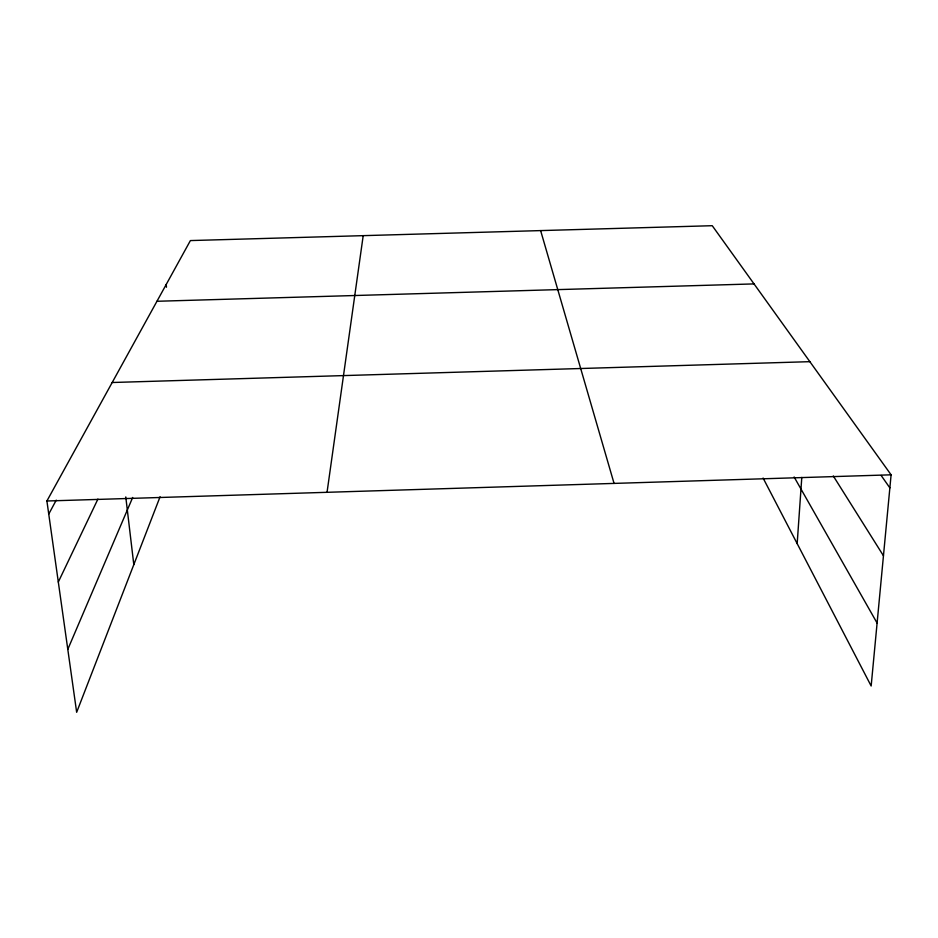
<?xml version="1.0" encoding="UTF-8"?>
<svg xmlns="http://www.w3.org/2000/svg" width="938" height="938" viewBox="0 0 938 938"><rect width="100%" height="100%" fill="white"/><g stroke="black" fill="none" stroke-linecap="round" stroke-linejoin="round"><path stroke-width="1.41" d="M797.171 543.63L801.791 477.419M160.093 496.73L76.658 712.294L46.9 500.998L190.402 240.574L712.247 225.706L891.1 474.816L871.156 685.995L763.086 478.028M327.045 492.309L363.205 235.649M67.794 649.366L132.68 497.48M58.308 582.029L97.915 499.075M48.741 514.083L56.245 500.142M112.197 382.505L809.857 361.669M46.9 500.998L891.1 474.816M156.951 301.274L754.035 283.909M881.145 475.46L889.869 487.889M833.296 475.965L883.455 555.777M794.123 476.961L877.1 623.078M540.628 230.596L614.062 483.41M125.774 496.929L133.806 564.641M166.19 284.519L166.472 287.216"/></g></svg>
